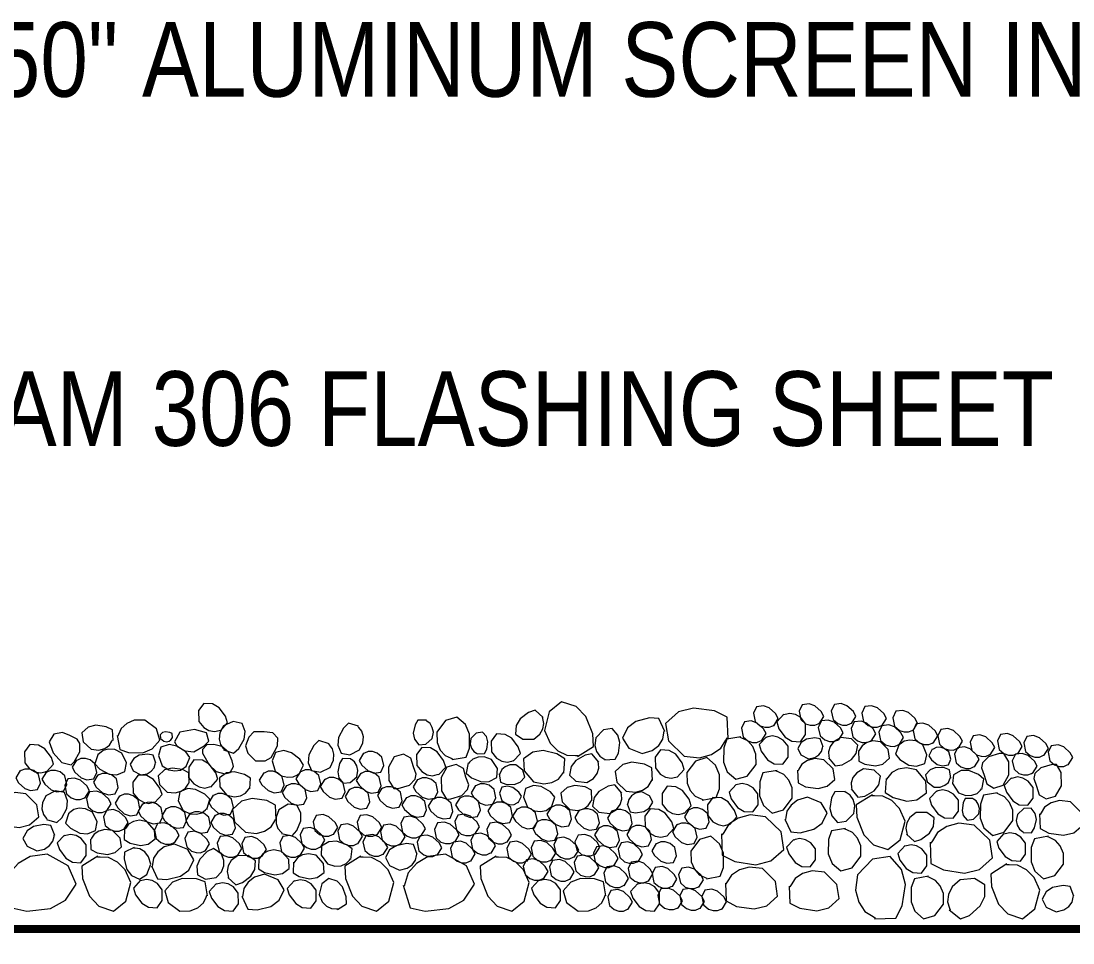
# Model space of a CAD drawing. Header units: inches. Extents: x -389 to 299, y -6 to 55.
# Drawn here: x 22.86 to 38.09, y 41.16 to 54.51 of the extents above; entities that cross this region are included whole.
import ezdxf
from ezdxf import colors
from ezdxf.entities.mleader import LeaderData, LeaderLine
from ezdxf.math import Vec2, Vec3

# ---------------------------------------------------------------- set-up
doc = ezdxf.new("R2010")
doc.units = ezdxf.units.IN
doc.header["$MEASUREMENT"] = 0
doc.linetypes.add('Dash', pattern=[0.25, 0.125, -0.125])
for name, color, linetype, lineweight in [('Others', 190, 'Continuous', 0), ('RAM POLY FELT 3.5 FILTER FABRIC.', 4, 'Dash', 0), ('Text', 20, 'Continuous', 0)]:
    doc.layers.add(name, color=color, linetype=linetype, lineweight=lineweight)
doc.styles.get("Standard").update_dxf_attribs({"font": ''})
doc.styles.get('Standard').set_extended_font_data('Arial Narrow')

# ---------------------------------------------------------------- blocks, each defined once
blk = doc.blocks.new('_Dot')
at = {"color": 0, "linetype": 'ByBlock', "lineweight": -2}
blk.add_line((-0.5, 0), (-1, 0), dxfattribs=at)
at = {"color": 0, "linetype": 'ByBlock', "const_width": 0.5}
blk.add_lwpolyline([(-0.25, 0, 1), (0.25, 0, 1)], format="xyb", close=True, dxfattribs=at)

msp = doc.modelspace()

# ---------------------------------------------------------------- linework, layer by layer
at = {"layer": 'Others', "linetype": 'Continuous'}
for points in [[(25.75, 44.233), (25.854, 44.347), (25.823, 44.443), (25.73, 44.566), (25.633, 44.623), (25.508, 44.63), (25.433, 44.526), (25.435, 44.368), (25.507, 44.28), (25.584, 44.236), (25.664, 44.221), (25.732, 44.237), (25.752, 44.243)], [(30.919, 43.861), (31.151, 44.008), (31.141, 44.188), (31.038, 44.442), (30.898, 44.584), (30.687, 44.653), (30.509, 44.508), (30.441, 44.237), (30.523, 44.053), (30.636, 43.942), (30.765, 43.88), (30.889, 43.875), (30.927, 43.876)], [(34.419, 44.335), (34.484, 44.44), (34.445, 44.511), (34.354, 44.594), (34.27, 44.624), (34.171, 44.611), (34.127, 44.518), (34.151, 44.395), (34.22, 44.336), (34.288, 44.313), (34.353, 44.313), (34.404, 44.335), (34.419, 44.342)], [(34.885, 44.338), (34.95, 44.442), (34.912, 44.513), (34.82, 44.596), (34.736, 44.627), (34.637, 44.614), (34.593, 44.521), (34.618, 44.398), (34.687, 44.339), (34.754, 44.316), (34.819, 44.315), (34.87, 44.338), (34.885, 44.345)], [(30.42, 44.427), (30.306, 44.531), (30.21, 44.5), (30.087, 44.407), (30.03, 44.31), (30.023, 44.185), (30.127, 44.11), (30.285, 44.112), (30.373, 44.183), (30.417, 44.261), (30.432, 44.341), (30.416, 44.409), (30.41, 44.429)], [(33.098, 44.121), (33.084, 44.43), (32.903, 44.521), (32.598, 44.563), (32.381, 44.507), (32.195, 44.34), (32.236, 44.086), (32.462, 43.867), (32.687, 43.843), (32.859, 43.891), (32.992, 43.982), (33.066, 44.1), (33.087, 44.137)], [(33.759, 44.306), (33.825, 44.411), (33.786, 44.482), (33.695, 44.565), (33.611, 44.595), (33.511, 44.582), (33.467, 44.489), (33.492, 44.366), (33.561, 44.307), (33.629, 44.284), (33.693, 44.284), (33.744, 44.306), (33.759, 44.313)], [(33.907, 44.474), (33.802, 44.361), (33.832, 44.264), (33.924, 44.14), (34.02, 44.083), (34.145, 44.075), (34.221, 44.178), (34.22, 44.336), (34.15, 44.425), (34.073, 44.469), (33.993, 44.485), (33.925, 44.47), (33.905, 44.464)], [(35.325, 44.307), (35.391, 44.412), (35.352, 44.483), (35.261, 44.566), (35.177, 44.596), (35.077, 44.583), (35.033, 44.49), (35.058, 44.367), (35.127, 44.308), (35.195, 44.285), (35.259, 44.285), (35.31, 44.307), (35.325, 44.314)], [(35.777, 44.239), (35.842, 44.344), (35.804, 44.415), (35.712, 44.498), (35.628, 44.529), (35.529, 44.516), (35.485, 44.423), (35.51, 44.299), (35.579, 44.24), (35.646, 44.218), (35.711, 44.217), (35.762, 44.24), (35.777, 44.247)], [(24.195, 44.094), (24.188, 44.248), (24.097, 44.293), (23.945, 44.315), (23.836, 44.287), (23.743, 44.203), (23.764, 44.076), (23.877, 43.966), (23.989, 43.954), (24.075, 43.978), (24.142, 44.024), (24.179, 44.083), (24.189, 44.101)], [(24.256, 44.165), (24.292, 43.962), (24.419, 43.918), (24.624, 43.916), (24.763, 43.972), (24.871, 44.099), (24.822, 44.263), (24.654, 44.389), (24.503, 44.385), (24.393, 44.338), (24.313, 44.266), (24.274, 44.182), (24.264, 44.156)], [(25.795, 43.96), (25.941, 43.91), (26.017, 43.977), (26.092, 44.112), (26.106, 44.223), (26.062, 44.34), (25.936, 44.368), (25.793, 44.303), (25.74, 44.202), (25.732, 44.113), (25.749, 44.035), (25.791, 43.978), (25.804, 43.962)], [(27.75, 44.298), (27.602, 44.343), (27.529, 44.273), (27.459, 44.136), (27.449, 44.024), (27.497, 43.909), (27.624, 43.886), (27.765, 43.956), (27.813, 44.059), (27.819, 44.148), (27.798, 44.226), (27.755, 44.28), (27.741, 44.296)], [(28.732, 44.385), (28.609, 44.388), (28.567, 44.318), (28.542, 44.197), (28.558, 44.11), (28.62, 44.031), (28.723, 44.04), (28.816, 44.124), (28.832, 44.213), (28.817, 44.283), (28.785, 44.339), (28.74, 44.372), (28.726, 44.381)], [(29.106, 43.817), (29.309, 43.853), (29.353, 43.98), (29.355, 44.186), (29.299, 44.324), (29.172, 44.432), (29.008, 44.383), (28.882, 44.215), (28.886, 44.064), (28.933, 43.954), (29.005, 43.874), (29.089, 43.835), (29.115, 43.825)], [(32.183, 44.223), (32.096, 44.409), (31.961, 44.42), (31.762, 44.368), (31.643, 44.278), (31.571, 44.127), (31.661, 43.981), (31.856, 43.904), (32.001, 43.947), (32.094, 44.02), (32.154, 44.11), (32.169, 44.202), (32.172, 44.23)], [(33.583, 44.087), (33.648, 44.192), (33.609, 44.263), (33.518, 44.346), (33.434, 44.376), (33.335, 44.363), (33.291, 44.27), (33.315, 44.147), (33.384, 44.088), (33.452, 44.065), (33.517, 44.065), (33.568, 44.087), (33.583, 44.095)], [(34.698, 44.1), (34.763, 44.205), (34.724, 44.275), (34.633, 44.359), (34.549, 44.389), (34.449, 44.376), (34.405, 44.283), (34.43, 44.16), (34.499, 44.101), (34.567, 44.078), (34.631, 44.077), (34.683, 44.1), (34.698, 44.107)], [(35.172, 44.085), (35.237, 44.19), (35.198, 44.261), (35.107, 44.344), (35.023, 44.374), (34.924, 44.361), (34.88, 44.268), (34.905, 44.145), (34.973, 44.086), (35.041, 44.063), (35.106, 44.063), (35.157, 44.085), (35.172, 44.093)], [(35.574, 44.031), (35.639, 44.135), (35.6, 44.206), (35.509, 44.289), (35.425, 44.32), (35.325, 44.307), (35.281, 44.214), (35.306, 44.091), (35.375, 44.032), (35.443, 44.009), (35.507, 44.008), (35.559, 44.031), (35.574, 44.038)], [(36.069, 44.056), (36.135, 44.161), (36.096, 44.232), (36.005, 44.315), (35.92, 44.345), (35.821, 44.332), (35.777, 44.239), (35.802, 44.116), (35.871, 44.057), (35.938, 44.034), (36.003, 44.034), (36.054, 44.056), (36.069, 44.064)], [(25.055, 44.131), (25.052, 44.193), (25.016, 44.211), (24.955, 44.22), (24.912, 44.209), (24.875, 44.175), (24.883, 44.124), (24.928, 44.081), (24.973, 44.076), (25.007, 44.085), (25.034, 44.104), (25.049, 44.127), (25.053, 44.135)], [(29.465, 43.898), (29.573, 43.903), (29.605, 43.966), (29.62, 44.073), (29.6, 44.149), (29.542, 44.214), (29.453, 44.2), (29.376, 44.121), (29.367, 44.042), (29.384, 43.982), (29.416, 43.935), (29.458, 43.909), (29.47, 43.902)], [(29.988, 43.793), (30.092, 43.907), (30.061, 44.003), (29.968, 44.126), (29.871, 44.182), (29.746, 44.189), (29.671, 44.085), (29.673, 43.928), (29.745, 43.839), (29.822, 43.796), (29.902, 43.781), (29.97, 43.796), (29.99, 43.802)], [(31.311, 43.814), (31.465, 43.821), (31.511, 43.911), (31.532, 44.064), (31.504, 44.172), (31.42, 44.265), (31.293, 44.245), (31.184, 44.132), (31.172, 44.019), (31.196, 43.933), (31.241, 43.866), (31.301, 43.829), (31.319, 43.819)], [(36.427, 43.978), (36.492, 44.082), (36.453, 44.153), (36.362, 44.236), (36.278, 44.267), (36.179, 44.254), (36.135, 44.161), (36.159, 44.038), (36.228, 43.979), (36.296, 43.956), (36.361, 43.955), (36.412, 43.978), (36.427, 43.985)], [(36.893, 43.886), (36.959, 43.991), (36.92, 44.061), (36.829, 44.145), (36.745, 44.175), (36.645, 44.162), (36.601, 44.069), (36.626, 43.946), (36.695, 43.887), (36.762, 43.864), (36.827, 43.863), (36.878, 43.886), (36.893, 43.893)], [(37.291, 43.902), (37.356, 44.007), (37.317, 44.078), (37.226, 44.161), (37.142, 44.192), (37.042, 44.179), (36.998, 44.086), (37.023, 43.962), (37.092, 43.903), (37.16, 43.881), (37.224, 43.88), (37.275, 43.902), (37.291, 43.91)], [(37.671, 43.875), (37.736, 43.979), (37.697, 44.05), (37.606, 44.133), (37.522, 44.164), (37.423, 44.151), (37.379, 44.058), (37.403, 43.935), (37.472, 43.876), (37.54, 43.853), (37.605, 43.852), (37.656, 43.875), (37.671, 43.882)], [(23.23, 43.637), (23.334, 43.751), (23.303, 43.847), (23.21, 43.97), (23.114, 44.027), (22.989, 44.034), (22.913, 43.93), (22.916, 43.772), (22.987, 43.684), (23.065, 43.64), (23.144, 43.625), (23.212, 43.641), (23.232, 43.647)], [(25.249, 43.705), (25.309, 43.848), (25.247, 43.928), (25.118, 44.012), (25.008, 44.033), (24.888, 43.998), (24.852, 43.874), (24.907, 43.727), (25.004, 43.668), (25.092, 43.653), (25.172, 43.665), (25.231, 43.703), (25.248, 43.715)], [(27.323, 44.046), (27.175, 44.091), (27.102, 44.021), (27.031, 43.884), (27.022, 43.772), (27.07, 43.657), (27.197, 43.634), (27.337, 43.704), (27.386, 43.807), (27.392, 43.896), (27.371, 43.974), (27.327, 44.028), (27.314, 44.044)], [(33.284, 44.146), (33.081, 44.112), (33.035, 43.986), (33.031, 43.78), (33.086, 43.641), (33.212, 43.531), (33.377, 43.579), (33.503, 43.746), (33.501, 43.897), (33.455, 44.007), (33.384, 44.088), (33.3, 44.127), (33.274, 44.138)], [(33.653, 44.147), (33.548, 44.034), (33.579, 43.938), (33.671, 43.814), (33.766, 43.757), (33.891, 43.749), (33.968, 43.852), (33.967, 44.01), (33.896, 44.098), (33.819, 44.143), (33.74, 44.159), (33.672, 44.144), (33.651, 44.138)], [(34.476, 44), (34.434, 44.116), (34.354, 44.13), (34.233, 44.11), (34.157, 44.062), (34.106, 43.976), (34.151, 43.884), (34.264, 43.827), (34.353, 43.845), (34.412, 43.884), (34.453, 43.934), (34.467, 43.989), (34.47, 44.005)], [(34.551, 43.843), (34.649, 43.724), (34.749, 43.741), (34.884, 43.816), (34.953, 43.904), (34.977, 44.027), (34.885, 44.116), (34.729, 44.135), (34.631, 44.077), (34.577, 44.006), (34.551, 43.93), (34.557, 43.86), (34.56, 43.84)], [(34.985, 43.949), (34.991, 43.795), (35.08, 43.748), (35.233, 43.725), (35.341, 43.752), (35.435, 43.835), (35.416, 43.962), (35.304, 44.073), (35.192, 44.086), (35.106, 44.063), (35.038, 44.018), (35.001, 43.959), (34.99, 43.941)], [(35.574, 44.038), (35.52, 43.893), (35.585, 43.816), (35.717, 43.737), (35.828, 43.72), (35.946, 43.761), (35.977, 43.886), (35.916, 44.031), (35.817, 44.086), (35.729, 44.097), (35.649, 44.082), (35.592, 44.042), (35.575, 44.029)], [(38.024, 43.74), (38.089, 43.845), (38.05, 43.915), (37.959, 43.999), (37.875, 44.029), (37.776, 44.016), (37.732, 43.923), (37.757, 43.8), (37.825, 43.741), (37.893, 43.718), (37.958, 43.717), (38.009, 43.74), (38.024, 43.747)], [(23.979, 43.9), (23.933, 43.753), (24.002, 43.679), (24.138, 43.607), (24.249, 43.596), (24.365, 43.643), (24.39, 43.769), (24.321, 43.911), (24.22, 43.961), (24.131, 43.967), (24.052, 43.948), (23.997, 43.905), (23.981, 43.891)], [(24.815, 43.763), (24.776, 43.88), (24.697, 43.896), (24.575, 43.879), (24.497, 43.834), (24.444, 43.749), (24.487, 43.656), (24.598, 43.596), (24.687, 43.611), (24.748, 43.649), (24.79, 43.698), (24.805, 43.752), (24.809, 43.768)], [(26.883, 43.6), (26.954, 43.737), (26.899, 43.821), (26.777, 43.916), (26.669, 43.946), (26.547, 43.92), (26.501, 43.8), (26.544, 43.649), (26.635, 43.582), (26.722, 43.56), (26.802, 43.566), (26.864, 43.598), (26.882, 43.609)], [(27.82, 43.91), (27.756, 43.805), (27.795, 43.734), (27.887, 43.652), (27.972, 43.622), (28.071, 43.636), (28.114, 43.73), (28.088, 43.853), (28.019, 43.911), (27.951, 43.933), (27.886, 43.933), (27.835, 43.91), (27.82, 43.903)], [(28.908, 43.595), (29.012, 43.709), (28.98, 43.805), (28.887, 43.928), (28.791, 43.985), (28.666, 43.992), (28.59, 43.888), (28.593, 43.73), (28.664, 43.642), (28.742, 43.598), (28.821, 43.583), (28.889, 43.599), (28.909, 43.605)], [(29.336, 43.77), (29.307, 43.618), (29.384, 43.553), (29.528, 43.497), (29.639, 43.499), (29.749, 43.558), (29.759, 43.686), (29.675, 43.819), (29.568, 43.857), (29.479, 43.854), (29.404, 43.825), (29.354, 43.777), (29.34, 43.761)], [(30.722, 43.621), (30.734, 43.826), (30.62, 43.899), (30.42, 43.948), (30.273, 43.925), (30.138, 43.827), (30.148, 43.656), (30.283, 43.495), (30.431, 43.464), (30.548, 43.484), (30.643, 43.535), (30.7, 43.609), (30.716, 43.632)], [(31.227, 43.78), (31.128, 43.898), (31.028, 43.879), (30.894, 43.803), (30.826, 43.715), (30.803, 43.592), (30.896, 43.503), (31.052, 43.485), (31.149, 43.544), (31.202, 43.616), (31.228, 43.692), (31.221, 43.762), (31.218, 43.783)], [(32.36, 43.56), (32.464, 43.674), (32.433, 43.77), (32.34, 43.893), (32.244, 43.95), (32.119, 43.956), (32.043, 43.852), (32.046, 43.695), (32.117, 43.606), (32.194, 43.563), (32.274, 43.548), (32.342, 43.563), (32.362, 43.569)], [(36.055, 43.968), (36.004, 43.872), (36.042, 43.813), (36.127, 43.745), (36.202, 43.724), (36.288, 43.741), (36.321, 43.825), (36.292, 43.931), (36.228, 43.979), (36.168, 43.995), (36.112, 43.991), (36.068, 43.968), (36.055, 43.961)], [(36.668, 43.711), (36.734, 43.816), (36.695, 43.887), (36.604, 43.97), (36.52, 44), (36.42, 43.987), (36.376, 43.894), (36.401, 43.771), (36.47, 43.712), (36.538, 43.689), (36.602, 43.689), (36.653, 43.711), (36.669, 43.718)], [(37.505, 43.616), (37.571, 43.721), (37.532, 43.792), (37.441, 43.875), (37.356, 43.906), (37.257, 43.893), (37.213, 43.8), (37.238, 43.676), (37.307, 43.617), (37.374, 43.594), (37.439, 43.594), (37.49, 43.616), (37.505, 43.624)], [(23.665, 43.81), (23.601, 43.705), (23.64, 43.634), (23.732, 43.552), (23.816, 43.522), (23.916, 43.536), (23.959, 43.63), (23.933, 43.753), (23.863, 43.811), (23.795, 43.833), (23.731, 43.833), (23.68, 43.81), (23.665, 43.803)], [(25.609, 43.417), (25.713, 43.531), (25.682, 43.627), (25.589, 43.75), (25.492, 43.807), (25.367, 43.813), (25.292, 43.709), (25.294, 43.552), (25.365, 43.464), (25.443, 43.42), (25.523, 43.405), (25.591, 43.42), (25.611, 43.426)], [(27.639, 43.829), (27.516, 43.832), (27.474, 43.762), (27.449, 43.641), (27.466, 43.553), (27.527, 43.475), (27.63, 43.484), (27.723, 43.568), (27.739, 43.657), (27.725, 43.727), (27.692, 43.783), (27.647, 43.816), (27.633, 43.825)], [(29.786, 43.611), (29.805, 43.489), (29.881, 43.461), (30.004, 43.457), (30.088, 43.489), (30.154, 43.564), (30.127, 43.663), (30.027, 43.74), (29.937, 43.74), (29.871, 43.713), (29.822, 43.671), (29.797, 43.621), (29.791, 43.605)], [(32.006, 43.512), (31.997, 43.697), (31.889, 43.752), (31.706, 43.778), (31.576, 43.744), (31.464, 43.644), (31.488, 43.491), (31.624, 43.36), (31.759, 43.345), (31.862, 43.374), (31.942, 43.429), (31.987, 43.5), (31.999, 43.522)], [(32.725, 43.229), (32.928, 43.266), (32.973, 43.393), (32.974, 43.598), (32.918, 43.737), (32.791, 43.845), (32.627, 43.796), (32.502, 43.628), (32.505, 43.477), (32.552, 43.367), (32.624, 43.287), (32.709, 43.248), (32.735, 43.238)], [(34.104, 43.665), (34.111, 43.48), (34.219, 43.424), (34.402, 43.397), (34.532, 43.43), (34.645, 43.529), (34.622, 43.682), (34.487, 43.814), (34.352, 43.83), (34.249, 43.802), (34.168, 43.748), (34.123, 43.678), (34.111, 43.656)], [(22.85, 43.657), (22.786, 43.551), (22.825, 43.481), (22.917, 43.399), (23.002, 43.369), (23.101, 43.383), (23.144, 43.476), (23.118, 43.599), (23.049, 43.658), (22.981, 43.68), (22.916, 43.68), (22.865, 43.657), (22.85, 43.649)], [(23.23, 43.637), (23.166, 43.532), (23.206, 43.461), (23.298, 43.379), (23.382, 43.349), (23.481, 43.363), (23.524, 43.457), (23.498, 43.58), (23.429, 43.638), (23.361, 43.661), (23.296, 43.66), (23.245, 43.637), (23.23, 43.63)], [(23.975, 43.594), (23.911, 43.489), (23.951, 43.418), (24.043, 43.336), (24.127, 43.306), (24.226, 43.32), (24.269, 43.413), (24.243, 43.537), (24.174, 43.595), (24.106, 43.617), (24.042, 43.617), (23.99, 43.594), (23.975, 43.587)], [(24.801, 43.196), (24.905, 43.31), (24.874, 43.405), (24.78, 43.529), (24.684, 43.585), (24.559, 43.592), (24.484, 43.488), (24.486, 43.33), (24.557, 43.242), (24.635, 43.199), (24.714, 43.183), (24.782, 43.199), (24.803, 43.205)], [(25.299, 43.473), (25.292, 43.627), (25.202, 43.673), (25.049, 43.694), (24.941, 43.666), (24.847, 43.582), (24.868, 43.455), (24.981, 43.345), (25.093, 43.333), (25.179, 43.358), (25.246, 43.403), (25.283, 43.462), (25.293, 43.48)], [(26.173, 43.394), (26.183, 43.548), (26.099, 43.603), (25.949, 43.641), (25.839, 43.626), (25.737, 43.553), (25.743, 43.424), (25.843, 43.303), (25.953, 43.278), (26.041, 43.293), (26.113, 43.33), (26.156, 43.385), (26.169, 43.402)], [(26.376, 43.625), (26.312, 43.52), (26.351, 43.449), (26.443, 43.367), (26.527, 43.337), (26.627, 43.351), (26.67, 43.445), (26.644, 43.568), (26.574, 43.626), (26.506, 43.649), (26.442, 43.648), (26.391, 43.625), (26.376, 43.618)], [(26.907, 43.644), (26.843, 43.539), (26.883, 43.468), (26.975, 43.386), (27.059, 43.356), (27.158, 43.37), (27.201, 43.464), (27.175, 43.587), (27.106, 43.645), (27.038, 43.667), (26.974, 43.667), (26.922, 43.644), (26.907, 43.637)], [(27.259, 43.532), (27.195, 43.426), (27.235, 43.356), (27.327, 43.274), (27.411, 43.244), (27.51, 43.258), (27.553, 43.351), (27.527, 43.475), (27.458, 43.533), (27.39, 43.555), (27.325, 43.555), (27.274, 43.532), (27.259, 43.524)], [(27.781, 43.62), (27.717, 43.514), (27.756, 43.444), (27.848, 43.361), (27.933, 43.332), (28.032, 43.345), (28.075, 43.439), (28.049, 43.562), (27.98, 43.62), (27.912, 43.643), (27.847, 43.642), (27.796, 43.62), (27.781, 43.612)], [(28.604, 43.53), (28.54, 43.424), (28.579, 43.354), (28.672, 43.271), (28.756, 43.242), (28.855, 43.256), (28.898, 43.349), (28.872, 43.472), (28.803, 43.53), (28.735, 43.553), (28.67, 43.552), (28.619, 43.53), (28.604, 43.522)], [(33.807, 43.658), (33.604, 43.624), (33.558, 43.497), (33.555, 43.292), (33.609, 43.153), (33.735, 43.043), (33.9, 43.091), (34.027, 43.258), (34.024, 43.409), (33.978, 43.519), (33.908, 43.6), (33.823, 43.639), (33.797, 43.65)], [(34.88, 43.391), (34.979, 43.272), (35.078, 43.289), (35.213, 43.364), (35.282, 43.452), (35.307, 43.575), (35.214, 43.664), (35.058, 43.684), (34.96, 43.625), (34.906, 43.555), (34.88, 43.478), (34.886, 43.409), (34.889, 43.388)], [(35.387, 43.545), (35.373, 43.339), (35.486, 43.266), (35.685, 43.215), (35.833, 43.236), (35.969, 43.333), (35.96, 43.504), (35.827, 43.666), (35.679, 43.699), (35.562, 43.68), (35.467, 43.629), (35.409, 43.557), (35.393, 43.534)], [(36.323, 43.546), (36.305, 43.668), (36.23, 43.697), (36.106, 43.701), (36.022, 43.67), (35.955, 43.596), (35.981, 43.497), (36.08, 43.419), (36.171, 43.418), (36.237, 43.444), (36.287, 43.486), (36.311, 43.536), (36.318, 43.552)], [(36.771, 43.383), (36.802, 43.534), (36.726, 43.6), (36.582, 43.658), (36.471, 43.657), (36.36, 43.598), (36.349, 43.47), (36.432, 43.336), (36.538, 43.297), (36.627, 43.3), (36.703, 43.328), (36.754, 43.376), (36.768, 43.392)], [(37.201, 43.553), (37.096, 43.44), (37.127, 43.344), (37.219, 43.22), (37.314, 43.162), (37.439, 43.155), (37.516, 43.258), (37.515, 43.415), (37.445, 43.504), (37.367, 43.549), (37.288, 43.565), (37.22, 43.55), (37.199, 43.544)], [(23.787, 43.26), (23.852, 43.365), (23.814, 43.436), (23.722, 43.519), (23.638, 43.549), (23.539, 43.536), (23.495, 43.443), (23.52, 43.32), (23.589, 43.261), (23.656, 43.238), (23.721, 43.238), (23.772, 43.26), (23.787, 43.268)], [(26.707, 43.443), (26.643, 43.338), (26.682, 43.267), (26.774, 43.185), (26.858, 43.155), (26.958, 43.169), (27.001, 43.263), (26.975, 43.386), (26.905, 43.444), (26.838, 43.466), (26.773, 43.466), (26.722, 43.443), (26.707, 43.436)], [(27.619, 43.388), (27.555, 43.282), (27.594, 43.212), (27.687, 43.13), (27.771, 43.1), (27.87, 43.114), (27.913, 43.207), (27.887, 43.33), (27.818, 43.389), (27.75, 43.411), (27.685, 43.411), (27.634, 43.388), (27.619, 43.38)], [(28.087, 43.401), (28.023, 43.296), (28.062, 43.225), (28.154, 43.143), (28.239, 43.113), (28.338, 43.127), (28.381, 43.221), (28.355, 43.344), (28.285, 43.402), (28.218, 43.424), (28.153, 43.424), (28.102, 43.401), (28.087, 43.394)], [(29.442, 43.443), (29.378, 43.337), (29.417, 43.267), (29.509, 43.184), (29.594, 43.155), (29.693, 43.169), (29.736, 43.262), (29.71, 43.385), (29.64, 43.444), (29.573, 43.466), (29.508, 43.466), (29.457, 43.443), (29.442, 43.435)], [(30.058, 43.192), (30.108, 43.288), (30.069, 43.347), (29.984, 43.413), (29.908, 43.434), (29.823, 43.416), (29.79, 43.332), (29.821, 43.226), (29.885, 43.179), (29.945, 43.164), (30.002, 43.168), (30.045, 43.191), (30.057, 43.198)], [(30.54, 43.126), (30.592, 43.271), (30.527, 43.348), (30.394, 43.426), (30.283, 43.441), (30.165, 43.4), (30.135, 43.274), (30.197, 43.13), (30.297, 43.076), (30.385, 43.065), (30.465, 43.082), (30.521, 43.122), (30.538, 43.135)], [(31.128, 43.221), (31.12, 43.375), (31.03, 43.421), (30.878, 43.442), (30.769, 43.414), (30.676, 43.33), (30.697, 43.203), (30.81, 43.093), (30.922, 43.081), (31.008, 43.105), (31.075, 43.151), (31.112, 43.21), (31.122, 43.228)], [(31.561, 43.331), (31.461, 43.449), (31.362, 43.43), (31.228, 43.354), (31.159, 43.266), (31.136, 43.143), (31.229, 43.055), (31.386, 43.036), (31.482, 43.095), (31.536, 43.167), (31.561, 43.243), (31.555, 43.313), (31.552, 43.334)], [(32.461, 43.035), (32.565, 43.149), (32.534, 43.245), (32.441, 43.368), (32.344, 43.424), (32.219, 43.431), (32.144, 43.327), (32.146, 43.169), (32.218, 43.081), (32.295, 43.038), (32.375, 43.022), (32.443, 43.038), (32.463, 43.044)], [(33.218, 43.458), (33.113, 43.345), (33.143, 43.249), (33.235, 43.125), (33.331, 43.067), (33.456, 43.059), (33.532, 43.163), (33.531, 43.32), (33.461, 43.409), (33.384, 43.453), (33.304, 43.469), (33.236, 43.454), (33.216, 43.449)], [(22.488, 43.145), (22.496, 42.929), (22.622, 42.864), (22.835, 42.833), (22.987, 42.87), (23.119, 42.986), (23.092, 43.164), (22.935, 43.319), (22.777, 43.338), (22.657, 43.305), (22.563, 43.242), (22.51, 43.16), (22.496, 43.134)], [(23.234, 42.951), (23.381, 42.905), (23.455, 42.975), (23.527, 43.111), (23.537, 43.222), (23.49, 43.338), (23.364, 43.363), (23.222, 43.294), (23.173, 43.192), (23.166, 43.103), (23.186, 43.024), (23.229, 42.97), (23.243, 42.954)], [(24.102, 43.072), (24.168, 43.176), (24.129, 43.247), (24.038, 43.33), (23.954, 43.361), (23.854, 43.348), (23.81, 43.255), (23.835, 43.132), (23.904, 43.073), (23.971, 43.05), (24.036, 43.049), (24.087, 43.072), (24.102, 43.079)], [(24.29, 43.292), (24.225, 43.186), (24.265, 43.116), (24.357, 43.033), (24.441, 43.004), (24.54, 43.018), (24.583, 43.111), (24.557, 43.234), (24.488, 43.293), (24.42, 43.315), (24.356, 43.315), (24.305, 43.292), (24.29, 43.284)], [(25.552, 43.095), (25.596, 43.243), (25.526, 43.316), (25.389, 43.386), (25.278, 43.396), (25.162, 43.348), (25.139, 43.221), (25.209, 43.08), (25.312, 43.032), (25.401, 43.026), (25.479, 43.047), (25.533, 43.09), (25.549, 43.104)], [(25.644, 43.302), (25.58, 43.197), (25.619, 43.126), (25.712, 43.044), (25.796, 43.014), (25.895, 43.028), (25.938, 43.121), (25.912, 43.245), (25.843, 43.303), (25.775, 43.325), (25.71, 43.325), (25.659, 43.302), (25.644, 43.295)], [(26.557, 42.943), (26.547, 43.159), (26.421, 43.223), (26.207, 43.252), (26.055, 43.213), (25.925, 43.096), (25.954, 42.918), (26.112, 42.765), (26.27, 42.748), (26.39, 42.782), (26.483, 42.845), (26.535, 42.928), (26.549, 42.954)], [(28.441, 43.27), (28.377, 43.164), (28.416, 43.094), (28.509, 43.011), (28.593, 42.982), (28.692, 42.996), (28.735, 43.089), (28.709, 43.212), (28.64, 43.27), (28.572, 43.293), (28.507, 43.292), (28.456, 43.27), (28.441, 43.262)], [(28.822, 43.245), (28.758, 43.14), (28.797, 43.069), (28.889, 42.987), (28.973, 42.957), (29.073, 42.971), (29.116, 43.065), (29.09, 43.188), (29.02, 43.246), (28.952, 43.268), (28.888, 43.268), (28.837, 43.245), (28.822, 43.238)], [(29.219, 43.266), (29.155, 43.16), (29.194, 43.09), (29.286, 43.008), (29.37, 42.978), (29.469, 42.992), (29.513, 43.085), (29.487, 43.208), (29.417, 43.267), (29.349, 43.289), (29.285, 43.289), (29.234, 43.266), (29.219, 43.258)], [(31.637, 43.174), (31.68, 43.058), (31.76, 43.046), (31.881, 43.067), (31.957, 43.115), (32.007, 43.201), (31.961, 43.293), (31.848, 43.349), (31.759, 43.33), (31.7, 43.291), (31.66, 43.24), (31.646, 43.186), (31.643, 43.169)], [(33.12, 42.872), (33.224, 42.986), (33.193, 43.082), (33.1, 43.205), (33.003, 43.262), (32.878, 43.268), (32.803, 43.164), (32.805, 43.007), (32.877, 42.918), (32.954, 42.875), (33.034, 42.86), (33.102, 42.875), (33.122, 42.881)], [(33.92, 42.956), (34.006, 42.769), (34.14, 42.758), (34.34, 42.808), (34.46, 42.896), (34.533, 43.046), (34.444, 43.193), (34.25, 43.272), (34.105, 43.231), (34.011, 43.158), (33.951, 43.069), (33.934, 42.977), (33.931, 42.949)], [(34.796, 43.357), (34.642, 43.352), (34.595, 43.262), (34.573, 43.109), (34.6, 43.001), (34.682, 42.907), (34.81, 42.926), (34.92, 43.038), (34.933, 43.151), (34.91, 43.237), (34.865, 43.304), (34.806, 43.342), (34.788, 43.352)], [(35.187, 43.307), (34.955, 43.161), (34.963, 42.982), (35.064, 42.727), (35.202, 42.584), (35.413, 42.513), (35.591, 42.655), (35.662, 42.926), (35.582, 43.111), (35.47, 43.223), (35.341, 43.287), (35.217, 43.292), (35.18, 43.292)], [(36.119, 43.366), (36.014, 43.253), (36.044, 43.157), (36.136, 43.033), (36.232, 42.975), (36.357, 42.967), (36.433, 43.071), (36.432, 43.228), (36.362, 43.317), (36.285, 43.361), (36.206, 43.377), (36.137, 43.362), (36.117, 43.357)], [(36.641, 43.255), (36.533, 43.252), (36.501, 43.189), (36.485, 43.082), (36.504, 43.006), (36.562, 42.94), (36.651, 42.954), (36.728, 43.032), (36.737, 43.111), (36.721, 43.171), (36.69, 43.218), (36.649, 43.245), (36.636, 43.252)], [(37.001, 43.334), (36.798, 43.3), (36.752, 43.173), (36.749, 42.967), (36.803, 42.829), (36.929, 42.719), (37.094, 42.766), (37.221, 42.934), (37.219, 43.085), (37.173, 43.194), (37.102, 43.276), (37.017, 43.315), (36.992, 43.326)], [(23.553, 43.044), (23.507, 42.896), (23.577, 42.823), (23.713, 42.751), (23.824, 42.741), (23.94, 42.788), (23.965, 42.914), (23.896, 43.055), (23.794, 43.105), (23.705, 43.112), (23.627, 43.092), (23.572, 43.049), (23.556, 43.035)], [(24.623, 43.174), (24.559, 43.069), (24.599, 42.998), (24.691, 42.916), (24.775, 42.886), (24.874, 42.9), (24.917, 42.994), (24.891, 43.117), (24.822, 43.175), (24.754, 43.198), (24.689, 43.197), (24.638, 43.174), (24.623, 43.167)], [(24.966, 43.11), (24.902, 43.004), (24.941, 42.934), (25.033, 42.851), (25.117, 42.822), (25.217, 42.836), (25.26, 42.929), (25.234, 43.052), (25.164, 43.11), (25.097, 43.133), (25.032, 43.132), (24.981, 43.11), (24.966, 43.102)], [(26.636, 42.748), (26.787, 42.715), (26.854, 42.79), (26.914, 42.932), (26.915, 43.044), (26.858, 43.155), (26.73, 43.169), (26.595, 43.088), (26.555, 42.982), (26.556, 42.893), (26.582, 42.817), (26.63, 42.765), (26.645, 42.751)], [(29.686, 43.178), (29.622, 43.073), (29.661, 43.002), (29.753, 42.92), (29.838, 42.89), (29.937, 42.904), (29.98, 42.998), (29.954, 43.121), (29.885, 43.179), (29.817, 43.201), (29.752, 43.201), (29.701, 43.178), (29.686, 43.171)], [(30.044, 43.103), (29.98, 42.998), (30.02, 42.927), (30.112, 42.845), (30.196, 42.815), (30.295, 42.829), (30.338, 42.923), (30.312, 43.046), (30.243, 43.104), (30.175, 43.126), (30.11, 43.126), (30.059, 43.103), (30.044, 43.096)], [(30.54, 43.133), (30.476, 43.028), (30.515, 42.957), (30.607, 42.875), (30.691, 42.845), (30.791, 42.859), (30.834, 42.953), (30.808, 43.076), (30.738, 43.134), (30.671, 43.156), (30.606, 43.156), (30.555, 43.133), (30.54, 43.126)], [(30.942, 43.083), (30.878, 42.977), (30.917, 42.907), (31.009, 42.824), (31.094, 42.795), (31.193, 42.809), (31.236, 42.902), (31.21, 43.025), (31.14, 43.084), (31.073, 43.106), (31.008, 43.105), (30.957, 43.083), (30.942, 43.075)], [(31.416, 43.073), (31.352, 42.967), (31.392, 42.897), (31.484, 42.814), (31.568, 42.785), (31.667, 42.798), (31.71, 42.892), (31.684, 43.015), (31.615, 43.073), (31.547, 43.096), (31.482, 43.095), (31.431, 43.073), (31.416, 43.065)], [(32.211, 42.706), (32.315, 42.82), (32.283, 42.916), (32.19, 43.039), (32.094, 43.096), (31.969, 43.102), (31.893, 42.998), (31.896, 42.841), (31.967, 42.753), (32.045, 42.709), (32.124, 42.694), (32.192, 42.71), (32.212, 42.715)], [(32.531, 43.096), (32.467, 42.99), (32.506, 42.92), (32.598, 42.837), (32.683, 42.808), (32.782, 42.822), (32.825, 42.915), (32.799, 43.038), (32.73, 43.096), (32.662, 43.119), (32.597, 43.118), (32.546, 43.096), (32.531, 43.088)], [(37.369, 42.762), (37.493, 42.758), (37.535, 42.827), (37.561, 42.948), (37.546, 43.036), (37.485, 43.115), (37.382, 43.107), (37.288, 43.024), (37.271, 42.935), (37.285, 42.865), (37.317, 42.808), (37.362, 42.775), (37.376, 42.766)], [(37.607, 43.033), (37.615, 42.817), (37.74, 42.752), (37.954, 42.721), (38.106, 42.758), (38.237, 42.874), (38.21, 43.052), (38.054, 43.207), (37.896, 43.226), (37.776, 43.193), (37.681, 43.13), (37.629, 43.048), (37.614, 43.022)], [(24.351, 42.803), (24.416, 42.908), (24.377, 42.978), (24.286, 43.062), (24.202, 43.092), (24.102, 43.079), (24.058, 42.986), (24.083, 42.863), (24.152, 42.804), (24.22, 42.781), (24.284, 42.78), (24.336, 42.803), (24.351, 42.81)], [(25.312, 43.039), (25.248, 42.934), (25.287, 42.863), (25.379, 42.781), (25.463, 42.751), (25.563, 42.765), (25.606, 42.858), (25.58, 42.982), (25.51, 43.04), (25.442, 43.062), (25.378, 43.062), (25.327, 43.039), (25.312, 43.032)], [(25.674, 43.011), (25.609, 42.906), (25.649, 42.835), (25.741, 42.753), (25.825, 42.723), (25.924, 42.737), (25.968, 42.83), (25.941, 42.954), (25.872, 43.012), (25.804, 43.034), (25.74, 43.034), (25.689, 43.011), (25.674, 43.004)], [(27.385, 42.731), (27.45, 42.836), (27.411, 42.907), (27.32, 42.99), (27.236, 43.02), (27.136, 43.007), (27.092, 42.914), (27.117, 42.791), (27.186, 42.732), (27.254, 42.709), (27.318, 42.709), (27.37, 42.731), (27.385, 42.739)], [(28.02, 42.728), (28.085, 42.833), (28.047, 42.904), (27.955, 42.987), (27.871, 43.018), (27.772, 43.005), (27.728, 42.912), (27.753, 42.788), (27.822, 42.729), (27.889, 42.706), (27.954, 42.706), (28.005, 42.728), (28.02, 42.736)], [(28.652, 42.708), (28.717, 42.813), (28.678, 42.884), (28.587, 42.967), (28.503, 42.997), (28.403, 42.984), (28.359, 42.891), (28.384, 42.768), (28.453, 42.709), (28.521, 42.686), (28.585, 42.686), (28.637, 42.708), (28.652, 42.715)], [(29.434, 42.738), (29.5, 42.843), (29.461, 42.914), (29.37, 42.997), (29.285, 43.027), (29.186, 43.014), (29.142, 42.921), (29.167, 42.798), (29.236, 42.739), (29.303, 42.716), (29.368, 42.716), (29.419, 42.738), (29.434, 42.746)], [(30.338, 42.923), (30.274, 42.817), (30.313, 42.747), (30.406, 42.664), (30.49, 42.635), (30.589, 42.648), (30.632, 42.742), (30.606, 42.865), (30.537, 42.923), (30.469, 42.946), (30.404, 42.945), (30.353, 42.923), (30.338, 42.915)], [(33.004, 42.741), (33.015, 42.433), (33.194, 42.34), (33.499, 42.295), (33.716, 42.349), (33.904, 42.514), (33.866, 42.769), (33.642, 42.99), (33.417, 43.016), (33.245, 42.97), (33.11, 42.88), (33.035, 42.762), (33.014, 42.726)], [(35.682, 42.736), (35.795, 42.631), (35.891, 42.661), (36.015, 42.753), (36.072, 42.849), (36.08, 42.974), (35.977, 43.05), (35.819, 43.049), (35.731, 42.979), (35.686, 42.902), (35.67, 42.822), (35.685, 42.754), (35.691, 42.734)], [(23.352, 42.719), (23.295, 42.862), (23.195, 42.876), (23.044, 42.846), (22.95, 42.785), (22.89, 42.675), (22.95, 42.562), (23.093, 42.495), (23.203, 42.52), (23.276, 42.571), (23.325, 42.636), (23.341, 42.704), (23.344, 42.724)], [(23.869, 42.667), (23.874, 42.513), (23.964, 42.467), (24.117, 42.444), (24.225, 42.471), (24.319, 42.554), (24.3, 42.681), (24.188, 42.792), (24.075, 42.805), (23.989, 42.781), (23.922, 42.737), (23.885, 42.678), (23.874, 42.659)], [(24.363, 42.816), (24.357, 42.662), (24.443, 42.609), (24.593, 42.575), (24.703, 42.594), (24.803, 42.669), (24.794, 42.797), (24.691, 42.916), (24.579, 42.938), (24.492, 42.921), (24.421, 42.881), (24.379, 42.826), (24.368, 42.808)], [(25.086, 42.614), (25.151, 42.719), (25.113, 42.79), (25.021, 42.873), (24.937, 42.903), (24.838, 42.89), (24.794, 42.797), (24.819, 42.674), (24.888, 42.615), (24.955, 42.592), (25.02, 42.592), (25.071, 42.614), (25.086, 42.621)], [(27.196, 42.544), (27.261, 42.649), (27.222, 42.72), (27.131, 42.803), (27.047, 42.834), (26.947, 42.821), (26.903, 42.728), (26.928, 42.604), (26.997, 42.545), (27.065, 42.522), (27.129, 42.522), (27.181, 42.544), (27.196, 42.552)], [(27.741, 42.596), (27.806, 42.701), (27.768, 42.772), (27.676, 42.855), (27.592, 42.885), (27.493, 42.872), (27.449, 42.779), (27.474, 42.656), (27.543, 42.597), (27.61, 42.574), (27.675, 42.574), (27.726, 42.596), (27.741, 42.603)], [(28.358, 42.592), (28.423, 42.697), (28.384, 42.768), (28.293, 42.851), (28.209, 42.881), (28.11, 42.868), (28.066, 42.775), (28.091, 42.652), (28.159, 42.593), (28.227, 42.57), (28.292, 42.57), (28.343, 42.592), (28.358, 42.6)], [(29.141, 42.622), (29.206, 42.727), (29.167, 42.798), (29.076, 42.881), (28.992, 42.912), (28.892, 42.899), (28.848, 42.806), (28.873, 42.682), (28.942, 42.623), (29.01, 42.6), (29.074, 42.6), (29.126, 42.622), (29.141, 42.63)], [(29.899, 42.62), (29.964, 42.725), (29.925, 42.796), (29.834, 42.879), (29.75, 42.909), (29.651, 42.896), (29.606, 42.803), (29.631, 42.68), (29.7, 42.621), (29.768, 42.598), (29.832, 42.598), (29.884, 42.62), (29.899, 42.627)], [(31.231, 42.833), (31.167, 42.727), (31.206, 42.657), (31.298, 42.575), (31.383, 42.545), (31.482, 42.559), (31.525, 42.652), (31.499, 42.775), (31.43, 42.834), (31.362, 42.856), (31.297, 42.856), (31.246, 42.833), (31.231, 42.825)], [(31.697, 42.84), (31.633, 42.734), (31.673, 42.664), (31.765, 42.582), (31.849, 42.552), (31.948, 42.566), (31.991, 42.659), (31.965, 42.782), (31.896, 42.841), (31.828, 42.863), (31.764, 42.863), (31.712, 42.84), (31.697, 42.832)], [(32.356, 42.875), (32.292, 42.77), (32.332, 42.699), (32.424, 42.617), (32.508, 42.587), (32.607, 42.601), (32.65, 42.695), (32.624, 42.818), (32.555, 42.876), (32.487, 42.898), (32.423, 42.898), (32.372, 42.875), (32.357, 42.868)], [(34.8, 42.819), (34.597, 42.785), (34.551, 42.658), (34.548, 42.452), (34.603, 42.314), (34.729, 42.204), (34.893, 42.251), (35.02, 42.419), (35.018, 42.57), (34.972, 42.679), (34.901, 42.761), (34.817, 42.8), (34.791, 42.811)], [(36.024, 42.62), (36.036, 42.312), (36.215, 42.219), (36.52, 42.174), (36.737, 42.228), (36.925, 42.393), (36.887, 42.648), (36.663, 42.869), (36.438, 42.895), (36.266, 42.848), (36.131, 42.759), (36.056, 42.641), (36.035, 42.605)], [(23.493, 42.723), (23.388, 42.61), (23.418, 42.513), (23.51, 42.389), (23.606, 42.332), (23.731, 42.324), (23.807, 42.427), (23.806, 42.585), (23.736, 42.674), (23.659, 42.718), (23.579, 42.734), (23.511, 42.719), (23.491, 42.713)], [(25.528, 42.492), (25.593, 42.597), (25.554, 42.667), (25.463, 42.751), (25.379, 42.781), (25.28, 42.768), (25.236, 42.675), (25.261, 42.552), (25.33, 42.493), (25.397, 42.47), (25.462, 42.469), (25.513, 42.492), (25.528, 42.499)], [(25.996, 42.425), (26.061, 42.53), (26.022, 42.601), (25.931, 42.684), (25.847, 42.714), (25.748, 42.701), (25.704, 42.608), (25.729, 42.485), (25.797, 42.426), (25.865, 42.403), (25.93, 42.403), (25.981, 42.425), (25.996, 42.433)], [(26.35, 42.412), (26.416, 42.517), (26.377, 42.587), (26.286, 42.671), (26.202, 42.701), (26.102, 42.688), (26.058, 42.595), (26.083, 42.472), (26.152, 42.413), (26.219, 42.39), (26.284, 42.389), (26.335, 42.412), (26.35, 42.419)], [(26.902, 42.428), (26.967, 42.533), (26.928, 42.604), (26.837, 42.687), (26.753, 42.718), (26.654, 42.705), (26.61, 42.612), (26.634, 42.488), (26.703, 42.429), (26.771, 42.406), (26.836, 42.406), (26.887, 42.428), (26.902, 42.436)], [(28.106, 42.441), (28.171, 42.546), (28.132, 42.616), (28.041, 42.7), (27.957, 42.73), (27.858, 42.717), (27.813, 42.624), (27.838, 42.501), (27.907, 42.442), (27.975, 42.419), (28.039, 42.418), (28.091, 42.441), (28.106, 42.448)], [(28.89, 42.436), (28.955, 42.54), (28.917, 42.611), (28.825, 42.694), (28.741, 42.725), (28.642, 42.712), (28.598, 42.619), (28.623, 42.496), (28.692, 42.437), (28.759, 42.414), (28.824, 42.413), (28.875, 42.436), (28.89, 42.443)], [(29.667, 42.462), (29.733, 42.567), (29.694, 42.637), (29.603, 42.721), (29.519, 42.751), (29.419, 42.738), (29.375, 42.645), (29.4, 42.522), (29.469, 42.463), (29.537, 42.44), (29.601, 42.44), (29.652, 42.462), (29.668, 42.469)], [(30.538, 42.357), (30.603, 42.462), (30.564, 42.533), (30.473, 42.616), (30.389, 42.647), (30.29, 42.634), (30.246, 42.541), (30.271, 42.417), (30.339, 42.358), (30.407, 42.336), (30.472, 42.335), (30.523, 42.358), (30.538, 42.365)], [(30.87, 42.402), (30.936, 42.507), (30.897, 42.578), (30.806, 42.661), (30.721, 42.692), (30.622, 42.679), (30.578, 42.586), (30.603, 42.462), (30.672, 42.403), (30.739, 42.381), (30.804, 42.38), (30.855, 42.402), (30.87, 42.41)], [(31.175, 42.444), (31.24, 42.549), (31.201, 42.62), (31.11, 42.703), (31.026, 42.734), (30.926, 42.721), (30.882, 42.628), (30.907, 42.504), (30.976, 42.445), (31.044, 42.422), (31.108, 42.422), (31.16, 42.444), (31.175, 42.452)], [(32.784, 42.092), (32.986, 42.128), (33.031, 42.255), (33.032, 42.461), (32.976, 42.599), (32.85, 42.708), (32.685, 42.659), (32.56, 42.49), (32.564, 42.339), (32.611, 42.23), (32.682, 42.149), (32.767, 42.111), (32.793, 42.1)], [(34.051, 42.662), (33.946, 42.548), (33.977, 42.452), (34.069, 42.328), (34.164, 42.271), (34.289, 42.263), (34.366, 42.366), (34.365, 42.524), (34.295, 42.613), (34.217, 42.657), (34.138, 42.673), (34.07, 42.658), (34.049, 42.652)], [(37.092, 42.745), (36.987, 42.632), (37.017, 42.536), (37.109, 42.412), (37.205, 42.354), (37.33, 42.346), (37.406, 42.45), (37.405, 42.607), (37.335, 42.696), (37.258, 42.74), (37.178, 42.756), (37.11, 42.741), (37.09, 42.736)], [(37.736, 42.706), (37.533, 42.671), (37.487, 42.545), (37.484, 42.339), (37.538, 42.2), (37.664, 42.091), (37.829, 42.138), (37.956, 42.305), (37.953, 42.456), (37.907, 42.566), (37.837, 42.647), (37.752, 42.687), (37.726, 42.697)], [(24.5, 42.544), (24.361, 42.477), (24.354, 42.377), (24.395, 42.228), (24.463, 42.139), (24.576, 42.086), (24.685, 42.154), (24.742, 42.301), (24.709, 42.41), (24.653, 42.479), (24.585, 42.523), (24.516, 42.534), (24.495, 42.536)], [(24.753, 42.278), (24.838, 42.091), (24.973, 42.079), (25.172, 42.13), (25.292, 42.218), (25.365, 42.368), (25.277, 42.515), (25.083, 42.594), (24.937, 42.553), (24.843, 42.48), (24.783, 42.391), (24.767, 42.299), (24.763, 42.271)], [(25.777, 42.442), (25.649, 42.529), (25.559, 42.485), (25.45, 42.375), (25.407, 42.272), (25.418, 42.147), (25.532, 42.087), (25.687, 42.111), (25.765, 42.194), (25.797, 42.277), (25.801, 42.358), (25.776, 42.423), (25.767, 42.442)], [(26.307, 42.389), (26.301, 42.234), (26.387, 42.181), (26.537, 42.147), (26.647, 42.166), (26.747, 42.241), (26.738, 42.37), (26.634, 42.488), (26.523, 42.51), (26.436, 42.493), (26.365, 42.454), (26.323, 42.398), (26.311, 42.38)], [(27.636, 42.37), (27.658, 42.523), (27.579, 42.585), (27.432, 42.635), (27.321, 42.628), (27.214, 42.563), (27.209, 42.435), (27.299, 42.306), (27.408, 42.272), (27.496, 42.28), (27.571, 42.311), (27.618, 42.363), (27.632, 42.379)], [(28.6, 42.442), (28.543, 42.586), (28.443, 42.6), (28.292, 42.57), (28.198, 42.508), (28.138, 42.399), (28.198, 42.285), (28.341, 42.218), (28.451, 42.244), (28.524, 42.294), (28.573, 42.359), (28.589, 42.427), (28.592, 42.448)], [(29.374, 42.346), (29.439, 42.451), (29.4, 42.522), (29.309, 42.605), (29.225, 42.635), (29.126, 42.622), (29.081, 42.529), (29.106, 42.406), (29.175, 42.347), (29.243, 42.324), (29.307, 42.324), (29.359, 42.346), (29.374, 42.353)], [(30.188, 42.345), (30.254, 42.45), (30.215, 42.521), (30.124, 42.604), (30.04, 42.634), (29.94, 42.621), (29.896, 42.528), (29.921, 42.405), (29.99, 42.346), (30.058, 42.323), (30.122, 42.323), (30.173, 42.345), (30.189, 42.352)], [(31.443, 42.279), (31.509, 42.384), (31.47, 42.454), (31.379, 42.538), (31.295, 42.568), (31.195, 42.555), (31.151, 42.462), (31.176, 42.339), (31.245, 42.28), (31.313, 42.257), (31.377, 42.256), (31.428, 42.279), (31.443, 42.286)], [(31.797, 42.338), (31.862, 42.443), (31.823, 42.514), (31.732, 42.597), (31.648, 42.627), (31.549, 42.614), (31.505, 42.521), (31.53, 42.398), (31.598, 42.339), (31.666, 42.316), (31.731, 42.316), (31.782, 42.338), (31.797, 42.345)], [(32.059, 42.604), (31.995, 42.498), (32.035, 42.428), (32.127, 42.345), (32.211, 42.316), (32.31, 42.329), (32.353, 42.423), (32.327, 42.546), (32.258, 42.604), (32.19, 42.627), (32.125, 42.626), (32.074, 42.604), (32.059, 42.596)], [(35.66, 42.572), (35.555, 42.459), (35.586, 42.363), (35.678, 42.239), (35.774, 42.181), (35.899, 42.173), (35.975, 42.277), (35.974, 42.434), (35.904, 42.523), (35.826, 42.567), (35.747, 42.583), (35.679, 42.568), (35.659, 42.563)], [(22.628, 42), (22.729, 41.672), (22.948, 41.624), (23.289, 41.663), (23.506, 41.783), (23.66, 42.015), (23.546, 42.277), (23.242, 42.45), (22.993, 42.414), (22.821, 42.314), (22.703, 42.179), (22.656, 42.031), (22.644, 41.986)], [(23.977, 42.418), (23.744, 42.272), (23.752, 42.093), (23.853, 41.838), (23.991, 41.695), (24.202, 41.624), (24.381, 41.766), (24.452, 42.037), (24.372, 42.222), (24.259, 42.334), (24.131, 42.397), (24.007, 42.403), (23.969, 42.403)], [(25.858, 42.111), (25.971, 42.006), (26.067, 42.037), (26.191, 42.129), (26.249, 42.225), (26.257, 42.35), (26.153, 42.426), (25.996, 42.425), (25.907, 42.355), (25.863, 42.277), (25.847, 42.198), (25.862, 42.13), (25.867, 42.11)], [(26.809, 42.332), (26.803, 42.177), (26.889, 42.124), (27.04, 42.09), (27.15, 42.109), (27.25, 42.184), (27.24, 42.313), (27.137, 42.431), (27.026, 42.453), (26.938, 42.436), (26.868, 42.397), (26.826, 42.341), (26.814, 42.323)], [(27.784, 42.418), (27.551, 42.272), (27.559, 42.093), (27.66, 41.838), (27.798, 41.695), (28.009, 41.624), (28.188, 41.766), (28.259, 42.037), (28.179, 42.222), (28.066, 42.334), (27.938, 42.397), (27.814, 42.403), (27.776, 42.403)], [(28.395, 42), (28.496, 41.672), (28.715, 41.624), (29.055, 41.663), (29.273, 41.783), (29.427, 42.015), (29.312, 42.277), (29.008, 42.45), (28.759, 42.414), (28.588, 42.314), (28.469, 42.179), (28.423, 42.031), (28.411, 41.986)], [(29.743, 42.418), (29.511, 42.272), (29.519, 42.093), (29.62, 41.838), (29.758, 41.695), (29.969, 41.624), (30.147, 41.766), (30.218, 42.037), (30.138, 42.222), (30.026, 42.334), (29.897, 42.397), (29.773, 42.403), (29.736, 42.403)], [(30.427, 42.092), (30.492, 42.197), (30.453, 42.268), (30.362, 42.351), (30.278, 42.381), (30.179, 42.368), (30.134, 42.275), (30.159, 42.152), (30.228, 42.093), (30.296, 42.07), (30.36, 42.07), (30.412, 42.092), (30.427, 42.099)], [(30.807, 42.081), (30.872, 42.186), (30.833, 42.256), (30.742, 42.34), (30.658, 42.37), (30.559, 42.357), (30.514, 42.264), (30.539, 42.141), (30.608, 42.082), (30.676, 42.059), (30.74, 42.059), (30.792, 42.081), (30.807, 42.088)], [(31.161, 42.144), (31.226, 42.249), (31.187, 42.319), (31.096, 42.403), (31.012, 42.433), (30.913, 42.42), (30.869, 42.327), (30.894, 42.204), (30.962, 42.145), (31.03, 42.122), (31.095, 42.121), (31.146, 42.144), (31.161, 42.151)], [(31.946, 42.056), (32.011, 42.161), (31.972, 42.232), (31.881, 42.315), (31.797, 42.345), (31.698, 42.332), (31.654, 42.239), (31.678, 42.116), (31.747, 42.057), (31.815, 42.034), (31.879, 42.034), (31.931, 42.056), (31.946, 42.063)], [(35.218, 41.512), (35.527, 41.523), (35.62, 41.702), (35.665, 42.008), (35.611, 42.224), (35.445, 42.412), (35.191, 42.374), (34.97, 42.15), (34.943, 41.925), (34.99, 41.753), (35.08, 41.618), (35.197, 41.543), (35.234, 41.522)], [(31.592, 41.989), (31.657, 42.094), (31.619, 42.165), (31.527, 42.248), (31.443, 42.279), (31.344, 42.266), (31.3, 42.173), (31.325, 42.049), (31.394, 41.99), (31.461, 41.967), (31.526, 41.967), (31.577, 41.989), (31.592, 41.997)], [(32.292, 41.979), (32.357, 42.084), (32.318, 42.155), (32.227, 42.238), (32.143, 42.268), (32.044, 42.255), (32, 42.162), (32.025, 42.039), (32.094, 41.98), (32.161, 41.957), (32.226, 41.957), (32.277, 41.979), (32.292, 41.986)], [(32.675, 41.971), (32.741, 42.076), (32.702, 42.147), (32.611, 42.23), (32.527, 42.26), (32.427, 42.247), (32.383, 42.154), (32.408, 42.031), (32.477, 41.972), (32.544, 41.949), (32.609, 41.949), (32.66, 41.971), (32.675, 41.978)], [(33.059, 42.029), (33.069, 41.77), (33.219, 41.692), (33.476, 41.654), (33.658, 41.699), (33.816, 41.838), (33.784, 42.052), (33.596, 42.238), (33.406, 42.26), (33.262, 42.221), (33.149, 42.146), (33.086, 42.047), (33.068, 42.016)], [(33.985, 41.986), (33.994, 41.739), (34.137, 41.665), (34.381, 41.629), (34.555, 41.672), (34.705, 41.804), (34.674, 42.008), (34.495, 42.185), (34.315, 42.206), (34.177, 42.169), (34.07, 42.097), (34.01, 42.003), (33.993, 41.974)], [(37.136, 42.306), (36.903, 42.16), (36.911, 41.981), (37.012, 41.726), (37.15, 41.583), (37.361, 41.512), (37.54, 41.654), (37.611, 41.925), (37.531, 42.11), (37.418, 42.222), (37.29, 42.286), (37.166, 42.291), (37.128, 42.291)], [(24.594, 42.07), (24.489, 41.957), (24.519, 41.86), (24.611, 41.737), (24.707, 41.679), (24.832, 41.671), (24.908, 41.775), (24.907, 41.932), (24.837, 42.021), (24.76, 42.065), (24.68, 42.081), (24.612, 42.066), (24.592, 42.061)], [(25.561, 41.844), (25.527, 42.047), (25.401, 42.092), (25.195, 42.096), (25.056, 42.041), (24.947, 41.915), (24.994, 41.75), (25.161, 41.624), (25.312, 41.626), (25.422, 41.672), (25.503, 41.743), (25.543, 41.827), (25.553, 41.853)], [(25.694, 42.022), (25.589, 41.909), (25.62, 41.813), (25.712, 41.689), (25.807, 41.632), (25.932, 41.624), (26.009, 41.727), (26.008, 41.885), (25.937, 41.973), (25.86, 42.018), (25.781, 42.034), (25.713, 42.019), (25.692, 42.013)], [(26.06, 41.84), (26.145, 41.653), (26.28, 41.641), (26.479, 41.691), (26.599, 41.78), (26.672, 41.93), (26.584, 42.077), (26.39, 42.156), (26.244, 42.115), (26.15, 42.042), (26.09, 41.953), (26.074, 41.861), (26.07, 41.833)], [(26.822, 42.066), (26.717, 41.953), (26.747, 41.857), (26.84, 41.733), (26.935, 41.675), (27.06, 41.667), (27.137, 41.771), (27.136, 41.928), (27.065, 42.017), (26.988, 42.061), (26.909, 42.077), (26.841, 42.062), (26.82, 42.057)], [(27.446, 41.649), (27.577, 41.731), (27.572, 41.832), (27.515, 41.975), (27.438, 42.056), (27.319, 42.096), (27.219, 42.016), (27.179, 41.863), (27.224, 41.759), (27.287, 41.696), (27.359, 41.661), (27.429, 41.657), (27.45, 41.658)], [(30.36, 42.07), (30.255, 41.957), (30.286, 41.86), (30.378, 41.737), (30.474, 41.679), (30.599, 41.671), (30.675, 41.775), (30.674, 41.932), (30.604, 42.021), (30.526, 42.065), (30.447, 42.081), (30.379, 42.066), (30.359, 42.061)], [(31.328, 41.844), (31.294, 42.047), (31.167, 42.092), (30.962, 42.096), (30.823, 42.041), (30.713, 41.915), (30.761, 41.75), (30.928, 41.624), (31.079, 41.626), (31.189, 41.672), (31.27, 41.743), (31.309, 41.827), (31.32, 41.853)], [(31.793, 42.022), (31.688, 41.909), (31.718, 41.813), (31.81, 41.689), (31.906, 41.632), (32.031, 41.624), (32.107, 41.727), (32.106, 41.885), (32.036, 41.973), (31.959, 42.018), (31.879, 42.034), (31.811, 42.019), (31.791, 42.013)], [(35.999, 42.127), (35.796, 42.092), (35.75, 41.966), (35.747, 41.76), (35.802, 41.622), (35.927, 41.512), (36.092, 41.559), (36.219, 41.726), (36.217, 41.878), (36.171, 41.987), (36.1, 42.068), (36.016, 42.108), (35.99, 42.118)], [(36.301, 41.642), (36.464, 41.512), (36.591, 41.562), (36.749, 41.699), (36.817, 41.834), (36.815, 42.003), (36.668, 42.095), (36.456, 42.078), (36.343, 41.975), (36.291, 41.866), (36.277, 41.758), (36.304, 41.667), (36.314, 41.641)], [(31.649, 41.646), (31.715, 41.751), (31.676, 41.822), (31.585, 41.905), (31.501, 41.935), (31.401, 41.922), (31.357, 41.829), (31.382, 41.706), (31.451, 41.647), (31.519, 41.624), (31.583, 41.624), (31.634, 41.646), (31.65, 41.653)], [(32.375, 41.667), (32.44, 41.772), (32.401, 41.843), (32.31, 41.926), (32.226, 41.957), (32.126, 41.944), (32.082, 41.851), (32.107, 41.727), (32.176, 41.668), (32.244, 41.645), (32.308, 41.645), (32.36, 41.667), (32.375, 41.675)], [(32.693, 41.66), (32.759, 41.764), (32.72, 41.835), (32.628, 41.918), (32.544, 41.949), (32.445, 41.936), (32.401, 41.843), (32.426, 41.72), (32.495, 41.661), (32.562, 41.638), (32.627, 41.637), (32.678, 41.66), (32.693, 41.667)], [(33.012, 41.652), (33.077, 41.757), (33.038, 41.828), (32.947, 41.911), (32.863, 41.941), (32.764, 41.928), (32.72, 41.835), (32.745, 41.712), (32.814, 41.653), (32.881, 41.63), (32.946, 41.63), (32.997, 41.652), (33.012, 41.659)], [(38.106, 41.838), (38.049, 41.982), (37.949, 41.995), (37.797, 41.966), (37.704, 41.904), (37.643, 41.795), (37.704, 41.681), (37.846, 41.614), (37.957, 41.64), (38.03, 41.69), (38.079, 41.755), (38.094, 41.823), (38.098, 41.844)]]:
    msp.add_lwpolyline(points, dxfattribs=at)
for points in [[(23.57, 44.163), (23.465, 44.211), (23.34, 44.187), (23.271, 44.074), (23.327, 43.913), (23.454, 43.773), (23.587, 43.739), (23.631, 43.784), (23.714, 43.931), (23.713, 44.051), (23.676, 44.114)], [(25.363, 43.927), (25.515, 44.017), (25.583, 44.085), (25.549, 44.206), (25.372, 44.252), (25.164, 44.214), (25.083, 44.075), (25.123, 44.008), (25.239, 43.942)], [(26.507, 44.202), (26.381, 44.22), (26.235, 44.219), (26.16, 44.143), (26.114, 44.018), (26.145, 43.908), (26.258, 43.797), (26.398, 43.798), (26.484, 43.849), (26.532, 43.933), (26.577, 44.015), (26.582, 44.129)], [(25.586, 43.742), (25.686, 43.644), (25.815, 43.611), (25.892, 43.632), (25.941, 43.718), (25.918, 43.8), (25.867, 43.923), (25.77, 44.007), (25.654, 44.033), (25.555, 44.032), (25.489, 43.964), (25.489, 43.909)], [(28.543, 43.712), (28.507, 43.838), (28.401, 43.896), (28.267, 43.856), (28.184, 43.705), (28.189, 43.513), (28.26, 43.396), (28.323, 43.398), (28.485, 43.445), (28.568, 43.532), (28.585, 43.604)], [(36.806, 43.59), (36.842, 43.464), (36.946, 43.405), (37.081, 43.444), (37.165, 43.594), (37.162, 43.786), (37.092, 43.903), (37.029, 43.903), (36.867, 43.857), (36.783, 43.77), (36.765, 43.699)], [(29.304, 43.562), (29.267, 43.688), (29.161, 43.746), (29.027, 43.706), (28.945, 43.555), (28.949, 43.363), (29.02, 43.246), (29.083, 43.248), (29.245, 43.295), (29.328, 43.382), (29.346, 43.453)], [(37.564, 43.433), (37.6, 43.307), (37.705, 43.248), (37.839, 43.286), (37.923, 43.437), (37.921, 43.629), (37.851, 43.746), (37.788, 43.745), (37.625, 43.699), (37.541, 43.613), (37.523, 43.542)]]:
    msp.add_lwpolyline(points, close=True, dxfattribs=at)
at = {"layer": 'RAM POLY FELT 3.5 FILTER FABRIC.', "ltscale": 0.2, "const_width": 0.115}
msp.add_lwpolyline([(8.004, 45.357), (8.004, 41.366), (63.121, 41.366)], dxfattribs=at)

# ---------------------------------------------------------------- leaders
at = {"layer": 'Text'}
ml = msp.add_multileader_mtext('Standard', dxfattribs=at)
ml.set_content('.050" ALUMINUM SCREEN INSULATION STOP WITH DRAINAGE SLOTS.', color=256)
ml.set_leader_properties(color=256, lineweight=0)
ml.set_arrow_properties(name='DOT')
ml.build(insert=Vec2(0, 0))
ml.multileader.update_dxf_attribs({"text_left_attachment_type": 2, "text_right_attachment_type": 2, "dogleg_length": 0.36, "arrow_head_size": 0.75, "scale": 12})
ctx = ml.context
ctx.base_point, ctx.scale, ctx.char_height, ctx.arrow_head_size, ctx.landing_gap_size, ctx.plane_origin = Vec3(20.883, 53.023), 12, 1.08, 0.75, 0.54, Vec3(7.85, 50.554)
ctx.left_attachment, ctx.right_attachment = 2, 2
notes = []
notes.append((ctx, [(0, (1, 1, 0), (14.84, 53.023), (1, 0), 6.042, [(0, [(7.85, 50.554)], 0, [])])]))
ctx.mtext.insert, ctx.mtext.width, ctx.mtext.flow_direction = Vec3(21.423, 54.491), 23.1337, 5
ml = msp.add_multileader_mtext('Standard', dxfattribs=at)
ml.set_content('RAM 306 FLASHING SHEET SET IN RT-250 OR METAL BASE FLASHING', color=256)
ml.set_leader_properties(color=256, lineweight=0)
ml.set_arrow_properties(name='DOT')
ml.build(insert=Vec2(0, 0))
ml.multileader.update_dxf_attribs({"text_left_attachment_type": 2, "text_right_attachment_type": 2, "dogleg_length": 0.36, "arrow_head_size": 0.75, "scale": 12})
ctx = ml.context
ctx.base_point, ctx.scale, ctx.char_height, ctx.arrow_head_size, ctx.landing_gap_size, ctx.plane_origin = Vec3(21.121, 47.969), 12, 1.08, 0.75, 0.54, Vec3(10.659, 32.884)
ctx.left_attachment, ctx.right_attachment = 2, 2
notes.append((ctx, [(0, (1, 1, 0), (14.436, 47.969), (1, 0), 6.684, [(0, [(10.659, 32.884)], 0, [])])]))
ctx.mtext.insert, ctx.mtext.width, ctx.mtext.flow_direction = Vec3(21.661, 49.438), 21.7044, 5
for ctx, leaders in notes:
    for number, flags, end, landing, length, lines in leaders:
        leader = LeaderData()
        leader.index, (leader.has_last_leader_line, leader.has_dogleg_vector, leader.attachment_direction) = number, flags
        leader.last_leader_point, leader.dogleg_vector, leader.dogleg_length = Vec3(end), Vec3(landing), length
        for number, points, colour, breaks in lines:
            line = LeaderLine()
            line.index, line.vertices, line.color, line.breaks = number, Vec3.list(points), colors.encode_raw_color(colour), breaks
            leader.lines.append(line)
        ctx.leaders.append(leader)

doc.saveas('drawing.dxf')
